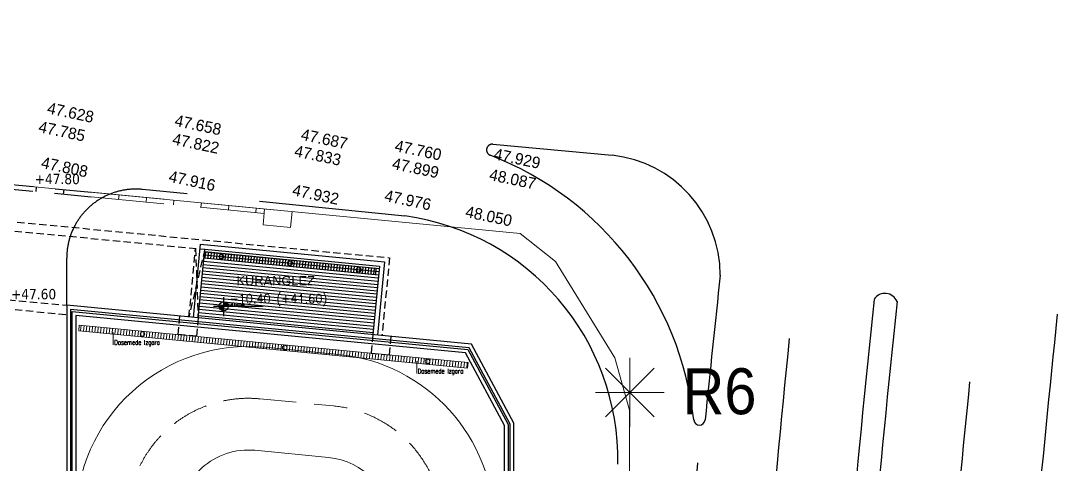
# Model space of a CAD drawing. Header units: metres. Extents: x -20317 to 2216, y -10281 to 3094.
# Drawn here: x -2448 to 2061, y -258 to 1671 of the extents above; entities that cross this region are included whole.
import ezdxf
from ezdxf.enums import TextEntityAlignment as Align

# ---------------------------------------------------------------- set-up
doc = ezdxf.new("R2010")
doc.units = ezdxf.units.M
doc.header["$MEASUREMENT"] = 0
doc.linetypes.add('HIDDEN', pattern=[9.525, 6.35, -3.175])
doc.layers.get('0').update_dxf_attribs({"color": 30, "lineweight": 0})
for name, color, linetype in [('AG-ELEV-02', 152, 'Continuous'), ('AG-HIDDEN', 9, 'HIDDEN'), ('V-0_Hidden', 9, 'HIDDEN'), ('V-0_Notation_Level_200', 2, 'Continuous'), ('V-0_Notation_Level_200 @ 1', 2, 'Continuous'), ('V-0_Notation_Level_200 @ 10', 2, 'Continuous'), ('V-0_Notation_Level_200 @ 50', 2, 'Continuous'), ('V_KOT', 2, 'Continuous')]:
    doc.layers.add(name, color=color, linetype=linetype)
for name, color, linetype, lineweight in [('AG-Mechanical_', 32, 'Continuous', 18), ('AI-040', 2, 'Continuous', 20), ('IMAR', 1, 'Continuous', 20), ('NKOT', 1, 'Continuous', 0), ('R6', 4, 'Continuous', 0)]:
    doc.layers.add(name, color=color, linetype=linetype, lineweight=lineweight)
doc.styles.add('$0$ARIAL', font='arial.ttf', dxfattribs={"width": 0.9})
doc.styles.add('ARIAL-ING', font='arial.ttf')
doc.styles.add('CEKIRDEK-SAG$0$DIM', font='romanstw.shx', dxfattribs={"width": 0.7})
doc.styles.add('KOT', font='simplex.shx', dxfattribs={"width": 0.9})

# ---------------------------------------------------------------- blocks, each defined once
blk = doc.blocks.new('LZ3')
at = {"layer": 'V-0_Hidden', "ltscale": 0.3, "transparency": 33554687}
for p, q in [((49.866, 10.576), (71.367, 8.511)), ((49.885, 10.775), (71.386, 8.71)), ((68.978, 8.741), (68.997, 8.94)), ((70.172, 8.626), (70.192, 8.825))]:
    blk.add_line(p, q, dxfattribs=at)
at = {"layer": 'V-0_Hidden'}
blk.add_line((88.847, 10.799), (94.043, 10.315), dxfattribs=at)
at = {"layer": 'V-0_Hidden', "lineweight": 0, "ltscale": 0.5}
for p, q in [((71.386, 8.71), (80.11, 7.872)), ((72.561, 8.396), (72.581, 8.595)), ((71.367, 8.511), (78.896, 7.788)), ((73.756, 8.282), (73.775, 8.481)), ((74.95, 8.167), (74.97, 8.366)), ((76.145, 8.052), (76.164, 8.251)), ((77.339, 7.937), (77.359, 8.137)), ((78.534, 7.823), (78.553, 8.022)), ((78.848, 7.286), (78.915, 7.987)), ((80.042, 7.171), (80.11, 7.872)), ((78.848, 7.29), (80.043, 7.176))]:
    blk.add_line(p, q, dxfattribs=at)
at = {"layer": 'V-0_Hidden', "transparency": 33554687}
for p, q in [((85.018, 7.675), (73.606, 8.829)), ((70.305, 3.791), (70.305, 5.845))]:
    blk.add_line(p, q, dxfattribs=at)
at = {"layer": 'V-0_Hidden'}
blk.add_arc((88.823, 10.55), 0.25, 84.6808, 248.8348, dxfattribs=at)
at = {"layer": 'V-0_Hidden', "linetype": 'Continuous'}
for centre, radius, start, end in [((83.683, -2.726), 13.986, 6.2839, 68.8348), ((93.495, 5.098), 5.246, 0.0679, 84.0016), ((83.58, -2.932), 10.705, 358.9861, 82.2829), ((892.277, -81.032), 798.198, 173.804961, 174.259419), ((105.906, 3.743), 0.567, 22.1951, 145.8546), ((884.342, -77.708), 783.186, 174.008198, 175.662048), ((885.507, -77.792), 783.353, 174.009865, 175.637963), ((904.44, -79.061), 795.324, 174.047849, 175.481542), ((947.36, -82.278), 849.843, 174.284616, 175.754481), ((874.249, -76.978), 768.57, 174.217073, 175.547295), ((97.834, -1.168), 0.25, 186.2839, 354.2594), ((920.043, -82.599), 826.128, 174.474949, 175.672808)]:
    blk.add_arc(centre, radius, start, end, dxfattribs=at)
at = {"layer": 'V-0_Hidden', "transparency": 33554687}
blk.add_arc((73.305, 5.845), 3, 84.2322, 180, dxfattribs=at)
blk = doc.blocks.new('A$C261E3135')
at = {"layer": 'IMAR', "lineweight": 20}
blk.add_lwpolyline([(27.584, -93.428), (9.075, -6.224), (7.982, -4.119), (4.604, -0.557), (2.842, 0.329), (-93.302, -10.366)], dxfattribs=at)
at = {"layer": 'NKOT', "color": 4, "lineweight": 0}
for s, p in [('47.929', (1.027, 3.242)), ('47.760', (-3.259, 2.712)), ('47.687', (-7.357, 2.355)), ('48.087', (1.02, 2.325)), ('47.658', (-12.859, 1.822)), ('47.899', (-3.213, 1.934)), ('47.833', (-7.489, 1.595)), ('47.628', (-18.398, 1.215)), ('47.822', (-12.788, 1.014)), ('47.976', (-3.254, 0.497)), ('48.050', (0.334, 0.535)), ('47.785', (-18.601, 0.342)), ('47.932', (-7.229, -0.087)), ('47.916', (-12.612, -0.611)), ('47.808', (-18.168, -1.159))]:
    blk.add_text(s, height=0.5, dxfattribs=at).set_placement(p)
blk = doc.blocks.new('*U35')
h = blk.add_hatch(color=256)
h.paths.add_polyline_path([(0, 0), (248, 0, 0.414214), (0, 248)])
h.paths.add_polyline_path([(0, -248), (0, 0), (-248, 0, 0.414214)])
for p, q in [((-547, 0), (2149, 0)), ((0, 503), (0, -536))]:
    blk.add_line(p, q)
blk.add_circle((0, 0), 248)
at = {"style": 'KOT', "width": 0.9}
blk.add_attdef('BITMIS-KOT', text='', height=400, dxfattribs=at).set_placement((319, 15), align=Align.BOTTOM_LEFT)
blk.add_attdef('KABA-KOT', text='', height=400, dxfattribs=at).set_placement((314, -177), align=Align.TOP_LEFT)
blk = doc.blocks.new('*U253')
at = {"layer": 'V-0_Notation_Level_200 @ 1'}
ref = blk.add_blockref('*U35', (-1565.6, 429), dxfattribs=dict(at, xscale=0.0016, yscale=0.0016, zscale=0.0016))
ref.add_attrib('BITMIS-KOT', '-10.40 (+41.60)', dxfattribs={"layer": '0', "height": 0.8, "style": 'KOT', "width": 0.9}).set_placement((-1565.1, 429.1), align=Align.BOTTOM_LEFT)
at = {"layer": 'V-0_Notation_Level_200 @ 10'}
ref = blk.add_blockref('*U35', (-1565.6, 429), dxfattribs=dict(at, xscale=0.016, yscale=0.016, zscale=0.016))
ref.add_attrib('BITMIS-KOT', '-10.40 (+41.60)', dxfattribs={"layer": '0', "height": 8, "style": 'KOT', "width": 0.9}).set_placement((-1560.5, 429.3), align=Align.BOTTOM_LEFT)
at = {"layer": 'V-0_Notation_Level_200 @ 50'}
ref = blk.add_blockref('*U35', (-1565.6, 429), dxfattribs=dict(at, xscale=0.08, yscale=0.08, zscale=0.08))
ref.add_attrib('BITMIS-KOT', '-10.40 (+41.60)', dxfattribs={"layer": '0', "height": 40, "style": 'KOT', "width": 0.9}).set_placement((-1540.1, 430.2), align=Align.BOTTOM_LEFT)
blk = doc.blocks.new('A$C71D65ABD')
at = {"layer": 'AG-ELEV-02', "ltscale": 2.5}
h = blk.add_hatch(dxfattribs=at)
h.set_pattern_fill('ANSI31', color=256, scale=1000, angle=-50.4861)
h.set_pattern_definition([(354.51395, (19015.01, -18284.3), (11.95043, 124.42744), [])])
h.paths.add_polyline_path([(13976, 7263), (13257, -217), (13506, -241), (14224, 7239)])
at = {"layer": 'AG-Mechanical_'}
h = blk.add_hatch(dxfattribs=at)
h.set_pattern_fill('ANSI31', color=256, scale=1000, angle=-45)
h.set_pattern_definition([(9e-15, (7628.95, -14128.59), (5e-14, 125), [])])
h.paths.add_polyline_path([(170, 12716), (170, 8331), (420, 8331), (420, 12716)])
h = blk.add_hatch(dxfattribs=at)
h.set_pattern_fill('ANSI31', color=256, scale=1000, angle=-50.4861)
h.set_pattern_definition([(354.51395, (16154.61, -9626.58), (11.9504, 124.42744), [])])
h.paths.add_polyline_path([(10807, 12708), (9181, -4214), (9430, -4238), (11055, 12684)])
h = blk.add_hatch(dxfattribs=at)
h.set_pattern_fill('ANSI31', color=256, scale=1000, angle=-45)
h.set_pattern_definition([(9e-15, (7628.95, -22853.59), (5e-14, 125), [])])
h.paths.add_polyline_path([(170, -869), (170, -5419), (420, -5419), (420, -869)])
at = {"layer": 'AG-ELEV-02', "ltscale": 2.5}
blk.add_lwpolyline([(13976, 7263), (13257, -217), (13506, -241), (14224, 7239)], close=True, dxfattribs=at)
for centre in [(14028, 6497), (13741, 3511), (13454, 525)]:
    blk.add_circle(centre, 100, dxfattribs=at)
at = {"layer": 'AG-Mechanical_'}
for points in [[(170, 12716), (170, 8331), (420, 8331), (420, 12716)], [(10807, 12708), (9181, -4214), (9430, -4238), (11055, 12684)], [(170, -869), (170, -5419), (420, -5419), (420, -869)]]:
    blk.add_lwpolyline(points, close=True, dxfattribs=at)
for centre in [(295, 10523), (10665, 9931), (10071, 3743), (9474, -2469), (295, -3144)]:
    blk.add_circle(centre, 100, dxfattribs=at)

msp = doc.modelspace()

# ---------------------------------------------------------------- linework, layer by layer
at = {"color": 1, "ltscale": 0.3, "transparency": 33554687}
for points in [[(201.6, 204.1), (201.6, -95.9)], [(95.5, 160.2), (307.6, -51.9)], [(95.5, -51.9), (307.6, 160.2)], [(51.6, 54.1), (351.6, 54.1)]]:
    msp.add_lwpolyline(points, dxfattribs=at)

# ---------------------------------------------------------------- next in the draw order: block references
at = {"xscale": 100, "yscale": 100, "zscale": 100}
msp.add_blockref('LZ3', (-9278.9, 54.1), dxfattribs=at)

# ---------------------------------------------------------------- next in the draw order: linework, layer by layer
at = {"color": 8, "ltscale": 2.5}
for points in [[(-2208.4, -725.9), (-2208.4, -496.1, -0.442544), (-1386.7, 250.5), (-1066.7, 219.8, -0.386439), (-388.4, -526.8), (-388.4, -762.9)], [(-1758.4, -762.9), (-1758.4, -496.1, -0.442544), (-1429.8, -197.4), (-1109.8, -228.2, -0.386439), (-838.4, -526.8), (-838.4, -762.9)]]:
    msp.add_lwpolyline(points, format="xyb", dxfattribs=at)
at = {"color": 8, "linetype": 'HIDDEN', "ltscale": 25}
msp.add_lwpolyline([(-1983.4, -762.9), (-1983.4, -496.1, -0.442544), (-1408.2, 26.5), (-1088.2, -4.2, -0.386439), (-613.4, -526.8), (-613.4, -762.9)], format="xyb", dxfattribs=at)
at = {"layer": 'AG-ELEV-02', "color": 9, "ltscale": 2.5}
for p, q in [((-1651.7, 639.2), (-891.3, 566.1)), ((-1650.3, 653.1), (-890, 580.1)), ((-1649, 667), (-888.6, 594)), ((-1655.7, 597.4), (-895.3, 524.3)), ((-1654.3, 611.3), (-894, 538.3)), ((-1653, 625.2), (-892.6, 552.2)), ((-1661, 541.6), (-900.7, 468.6)), ((-1659.7, 555.5), (-899.3, 482.5)), ((-1658.4, 569.5), (-898, 496.5)), ((-1657, 583.4), (-896.6, 510.4)), ((-1665, 499.8), (-904.7, 426.8)), ((-1663.7, 513.7), (-903.3, 440.7)), ((-1662.4, 527.7), (-902, 454.6)), ((-1669.1, 458), (-908.7, 385)), ((-1667.7, 471.9), (-907.4, 398.9)), ((-1666.4, 485.9), (-906, 412.8)), ((-1673.1, 416.2), (-912.7, 343.2)), ((-1671.7, 430.1), (-911.4, 357.1)), ((-1670.4, 444.1), (-910, 371)), ((-1675.8, 388.3), (-915.4, 315.3)), ((-1674.4, 402.2), (-914, 329.2))]:
    msp.add_line(p, q, dxfattribs=at)
at = {"layer": 'AG-ELEV-02', "ltscale": 2.5}
for points in [[(-1696.6, 380.3), (-1666, 698.8), (-865.8, 622), (-896.4, 303.4)], [(-1676.7, 378.4), (-1648, 677), (-887.7, 604), (-916.3, 305.3)], [(-303.4, -755.9), (-303.4, -79.8), (-487.5, 264.1), (-2248.4, 433.3), (-2248.4, -725.9)], [(-343.4, -755.9), (-343.4, -89.8), (-512.7, 226.4), (-2208.4, 389.2), (-2208.4, -725.9)]]:
    msp.add_lwpolyline(points, dxfattribs=at)
at = {"layer": 'AG-ELEV-02', "color": 1, "ltscale": 2.5}
for points in [[(-319.4, -755.9), (-319.4, -83.8), (-497.6, 249), (-2232.4, 415.7), (-2232.4, -725.9)], [(-2224.4, -725.9), (-2224.4, 406.9), (-502.6, 241.5), (-327.4, -85.8), (-327.4, -755.9)]]:
    msp.add_lwpolyline(points, dxfattribs=at)
at = {"layer": 'AG-HIDDEN', "ltscale": 5}
for p, q in [((-1648, 677), (-1716.5, 382.2)), ((-1687.8, 680.8), (-1676.7, 378.4))]:
    msp.add_line(p, q, dxfattribs=at)
for points in [[(-3396.5, 543.5), (-3364, 882), (-844, 639.9), (-876.5, 301.5)], [(-3356.7, 539.7), (-3328, 838.3), (-1648, 677)], [(-1716.5, 382.2), (-1687.8, 680.8)], [(-3356.7, 539.7), (-2248.4, 433.3)], [(-2520.5, 419.2), (-2248.4, 393.1)], [(-1676.7, 378.4), (-1684.4, 298.7), (-1764, 306.4), (-1756.3, 386)], [(-916.3, 305.3), (-924, 225.7), (-844.4, 218), (-836.7, 297.7)]]:
    msp.add_lwpolyline(points, dxfattribs=at)
at = {"layer": 'AG-Mechanical_'}
for p, q in [((-2045.7, 261.2), (-2045.7, 315.3)), ((-725.7, 136.4), (-725.7, 190.6))]:
    msp.add_line(p, q, dxfattribs=at)

# ---------------------------------------------------------------- next in the draw order: block references
for name, p, xscale, yscale, zscale, rotation in [('A$C261E3135', (-560.7, 772.2), 100, 100, 100, 348.1667443523885), ('A$C71D65ABD', (-925.4, -757.9), 0.1, 0.1, 0.1, 90)]:
    msp.add_blockref(name, p, dxfattribs=dict(xscale=xscale, yscale=yscale, zscale=zscale, rotation=rotation))
at = {"layer": 'V-0_Notation_Level_200'}
msp.add_blockref('*U253', (0, 0), dxfattribs=at)

# ---------------------------------------------------------------- next in the draw order: texts
at = {"layer": 'AG-Mechanical_', "style": 'CEKIRDEK-SAG$0$DIM', "width": 0.7}
for p in [(-2041.3, 256), (-721.3, 131.2)]:
    msp.add_text('Dosemede Izgara', height=20, rotation=0, dxfattribs=at).set_placement(p, align=Align.BOTTOM_LEFT)
at = {"layer": 'AI-040', "style": '$0$ARIAL'}
msp.add_text('KURANGLEZ', height=40, dxfattribs=at).set_placement((-1338.9, 540.5), align=Align.MIDDLE_CENTER)
at = {"layer": 'R6', "ltscale": 0.3, "transparency": 33554687, "style": 'ARIAL-ING', "width": 0.9}
msp.add_text('R6', height=200, dxfattribs=at).set_placement((431.2, -40.6))
at = {"layer": 'V_KOT', "char_height": 45, "width": 184.417, "attachment_point": 9, "rotation": 359.7777}
for s, insert in [('\\pt45;{\\fTahoma|b0|i0|c162|p34;+47.80}', (-2191.3, 959)), ('\\pt45;{\\fTahoma|b0|i0|c162|p34;+47.60}', (-2294.3, 458.4))]:
    msp.add_mtext(s, dxfattribs=dict(at, insert=insert))

doc.saveas('drawing.dxf')
